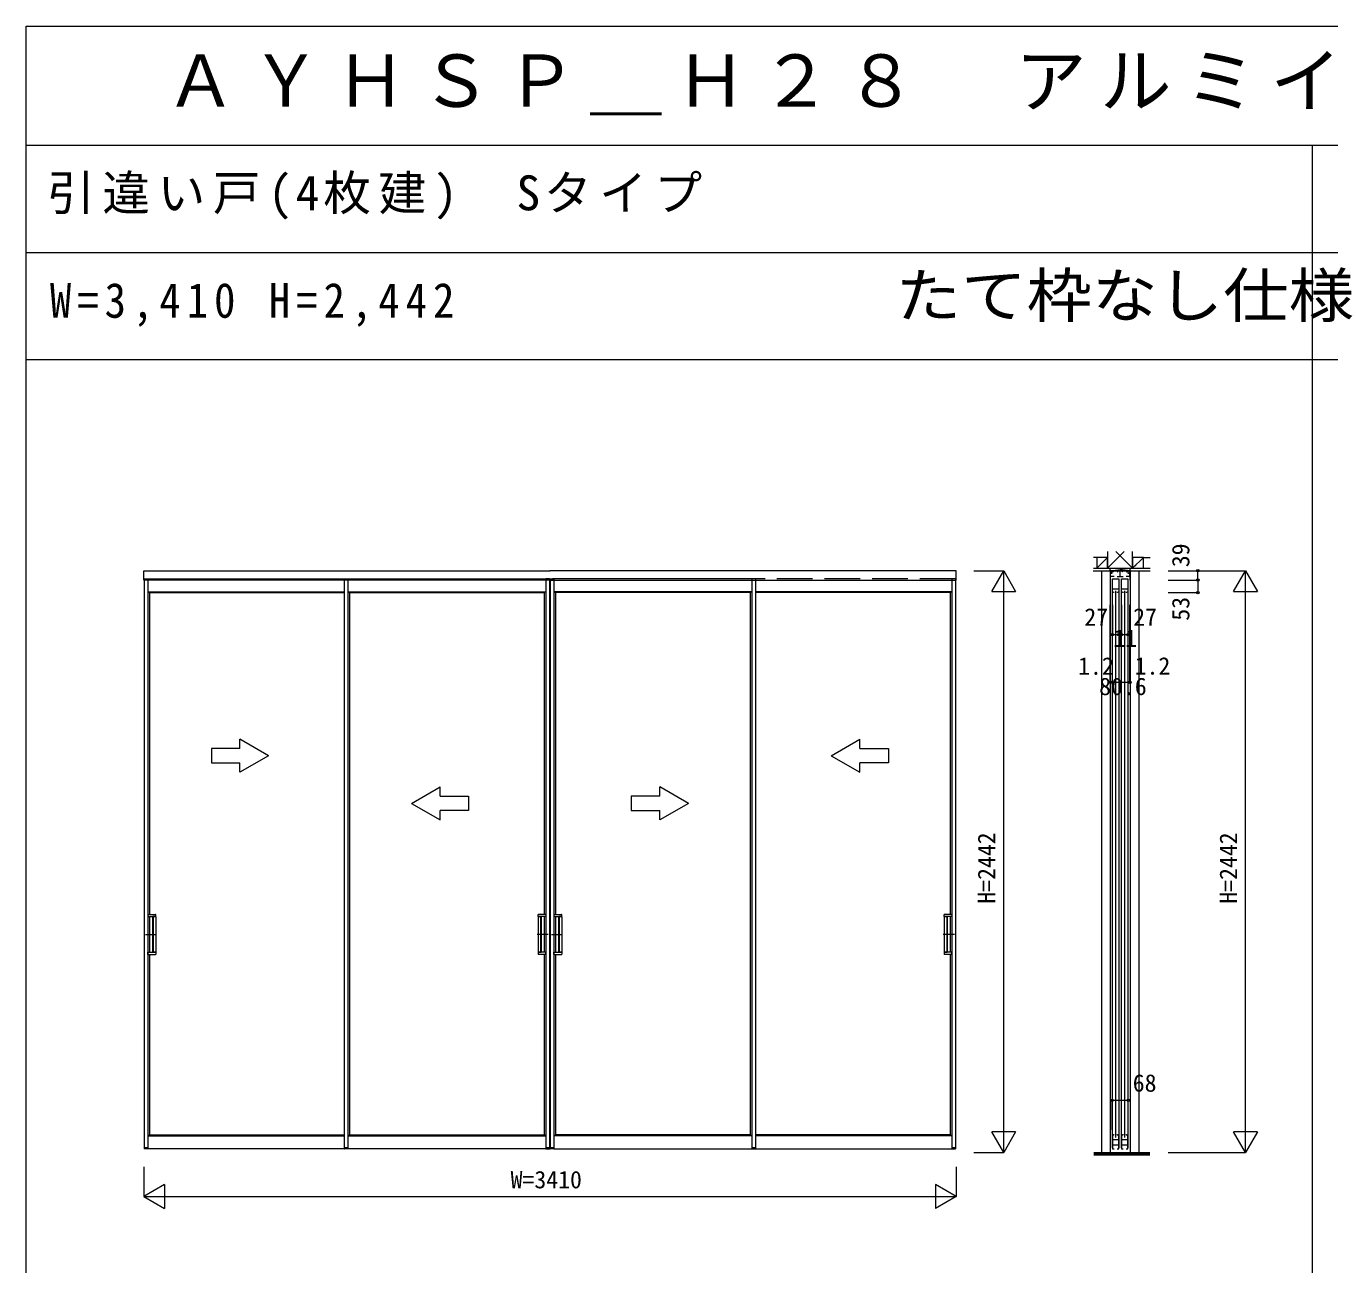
# Model space of a CAD drawing. Units: millimetres, scale not verified. Extents: x -21040 to 6475, y -14850 to 5150.
# Drawn here: x -21025 to -15551, y -51 to 5150 of the extents above; entities that cross this region are included whole.
import ezdxf
from ezdxf.enums import TextEntityAlignment as Align

# ---------------------------------------------------------------- set-up
doc = ezdxf.new("R2010")
doc.units = ezdxf.units.MM
doc.header["$LTSCALE"] = 50
doc.linetypes.add('CHAIN2', pattern=[12, 9, -1, 1, -1])
doc.linetypes.add('DASHED3', pattern=[4, 3, -1])
doc.layers.add('0-0_0', color=7, linetype='Continuous')
for name, color, linetype, lineweight in [('0-1_YKK_F1', 7, 'Continuous', 9), ('0-2_YKK_N1', 2, 'Continuous', 9), ('0-3_YKK_Z1', 7, 'Continuous', 9), ('0-4_YKK_A1', 4, 'Continuous', 9), ('0-6_YKK_C1', 4, 'Continuous', 9)]:
    doc.layers.add(name, color=color, linetype=linetype, lineweight=lineweight)
doc.styles.add('ＭＳ ゴシック', font='')
doc.styles.get('ＭＳ ゴシック').set_extended_font_data('MS Gothic')

msp = doc.modelspace()

# ---------------------------------------------------------------- linework, layer by layer
at = {"layer": '0-1_YKK_F1'}
for p, q in [((-21025, -14850), (-21025, 5150)), ((-21025, 5150), (6475, 5150)), ((-21025, 4650), (5975, 4650)), ((-15625, -14850), (-15625, 4650)), ((-21025, 4200), (5975, 4200)), ((-21025, 3750), (5975, 3750))]:
    msp.add_line(p, q, dxfattribs=at)
at = {"layer": '0-2_YKK_N1'}
for p, q in [((-17046, 2863.5), (-16921, 2863.5)), ((-16921, 421.5), (-16921, 2863.5)), ((-16231, 2863.5), (-15906, 2863.5)), ((-16106, 2824.5), (-16106, 2863.5)), ((-16231, 2824.5), (-16106, 2824.5)), ((-16106, 2824.5), (-16106, 2771.5)), ((-16971, 2776.9), (-16871, 2776.9)), ((-16231, 2771.5), (-16106, 2771.5)), ((-15956, 2776.9), (-15856, 2776.9)), ((-16473.69, 2395.5), (-16473.69, 2720.5)), ((-16472.49, 2395.5), (-16472.49, 2720.5)), ((-16464.69, 2720.5), (-16464.69, 2595)), ((-16437.69, 2720.5), (-16437.69, 2595)), ((-16426.69, 2720.5), (-16426.69, 2595)), ((-16399.69, 2720.5), (-16399.69, 2595)), ((-16391.89, 2395.5), (-16391.89, 2720.5)), ((-16390.69, 2395.5), (-16390.69, 2720.5)), ((-16464.69, 2595.5), (-16437.69, 2595.5)), ((-16437.69, 2595.5), (-16426.69, 2595.5)), ((-16426.69, 2595.5), (-16399.69, 2595.5)), ((-16472.49, 2395.5), (-16473.69, 2395.5)), ((-16472.49, 2395.5), (-16391.89, 2395.5)), ((-16391.89, 2395.5), (-16390.69, 2395.5)), ((-16466.19, 515.5), (-16466.19, 640.5)), ((-16398.19, 515.5), (-16398.19, 640.5)), ((-16398.19, 515.5), (-16398.19, 640.5)), ((-16871, 508.1), (-16971, 508.1)), ((-15856, 508.1), (-15956, 508.1)), ((-17046, 421.5), (-16921, 421.5)), ((-17121, 361.5), (-17121, 236.5)), ((-20444.4, 286.5), (-20444.4, 186.5)), ((-17121, 236.5), (-17207.6, 286.5)), ((-17207.6, 286.5), (-17207.6, 186.5)), ((-17121, 236.5), (-17207.6, 186.5))]:
    msp.add_line(p, q, dxfattribs=at)
for points in [[(-16971, 2776.9), (-16921, 2863.5), (-16871, 2776.9)], [(-16231, 421.5), (-15906, 421.5), (-15906, 2863.5)], [(-15956, 2776.9), (-15906, 2863.5), (-15856, 2776.9)], [(-16466.19, 515.5), (-16466.19, 640.5), (-16398.19, 640.5)], [(-16871, 508.1), (-16921, 421.5), (-16971, 508.1)], [(-15856, 508.1), (-15906, 421.5), (-15956, 508.1)], [(-20531, 361.5), (-20531, 236.5), (-20444.4, 186.5)], [(-20444.4, 286.5), (-20531, 236.5), (-17121, 236.5)]]:
    msp.add_lwpolyline(points, dxfattribs=at)
for centre in [(-16106, 2863.5), (-16106, 2824.5), (-16106, 2771.5), (-16464.69, 2595.5), (-16437.69, 2595.5), (-16426.69, 2595.5), (-16399.69, 2595.5), (-16473.69, 2395.5), (-16472.49, 2395.5), (-16391.89, 2395.5), (-16390.69, 2395.5), (-16466.19, 640.5), (-16398.19, 640.5)]:
    msp.add_circle(centre, 5, dxfattribs=at)
at = {"layer": '0-3_YKK_Z1'}
for p, q in [((-16529.69, 2919), (-16544.31, 2919)), ((-16529.69, 2874), (-16484.69, 2919)), ((-16529.69, 2919), (-16529.69, 2874)), ((-16484.69, 2919), (-16529.69, 2919)), ((-16414.69, 2944), (-16484.69, 2874)), ((-16484.69, 2944), (-16484.69, 2874)), ((-16484.69, 2874), (-16484.69, 2919)), ((-16449.69, 2944), (-16379.69, 2874)), ((-16379.69, 2874), (-16379.69, 2944)), ((-16379.69, 2874), (-16334.69, 2919)), ((-16379.69, 2919), (-16379.69, 2874)), ((-16334.69, 2919), (-16379.69, 2919)), ((-16334.69, 2919), (-16306.75, 2919)), ((-16334.69, 2874), (-16334.69, 2919)), ((-16545.18, 2863.5), (-16306, 2863.5)), ((-16544.31, 2874), (-16306.36, 2874)), ((-16529.69, 2874), (-16515.48, 2888.21)), ((-16529.69, 2874), (-16484.69, 2874)), ((-16510.19, 2863.5), (-16510.19, 421.5)), ((-16484.69, 2874), (-16379.69, 2874)), ((-16474.69, 2863.5), (-16474.69, 421.5)), ((-16473.69, 2863.5), (-16390.69, 2874)), ((-16473.69, 2863.5), (-16473.69, 2874)), ((-16390.69, 2863.5), (-16390.69, 2874)), ((-16389.69, 2863.5), (-16389.69, 421.5)), ((-16379.69, 2874), (-16365.27, 2888.42)), ((-16379.69, 2874), (-16334.69, 2874)), ((-16354.19, 2863.5), (-16354.19, 421.5)), ((-16542.82, 421.5), (-16307.75, 421.5)), ((-16542.82, 419.5), (-16307.75, 419.5)), ((-16542.82, 417.5), (-16307.75, 417.5)), ((-16542.82, 415.5), (-16307.75, 415.5)), ((-16542.82, 413.5), (-16307.75, 413.5)), ((-16542.82, 411.5), (-16307.75, 411.5)), ((-16307.75, 409.5), (-16542.82, 409.5))]:
    msp.add_line(p, q, dxfattribs=at)
at = {"layer": '0-4_YKK_A1'}
for p, q in [((-20531, 2863.5), (-18825.5, 2863.5)), ((-20531, 2824.5), (-20531, 2863.5)), ((-17121, 2863.5), (-18826.5, 2863.5)), ((-17121, 2824.5), (-17121, 2863.5)), ((-18825.5, 2824.5), (-20531, 2824.5)), ((-20529, 2829.5), (-20514, 2829.5)), ((-20529, 2829.5), (-20529, 440.5)), ((-20529, 2829.5), (-19689.25, 2829.5)), ((-20514, 2829.5), (-20514, 1179.5)), ((-19689.25, 2829.5), (-18837, 2829.5)), ((-19689.25, 2829.5), (-19674.25, 2829.5)), ((-19689.25, 2829.5), (-19689.25, 440.5)), ((-19674.25, 2829.5), (-19674.25, 440.5)), ((-18827.5, 2829.5), (-18842.5, 2829.5)), ((-18842.5, 2829.5), (-18842.5, 440.5)), ((-18827.5, 2829.5), (-18827.5, 440.5)), ((-18827.5, 2829.5), (-18824.5, 2829.5)), ((-18826.5, 2824.5), (-17121, 2824.5)), ((-18824.5, 2829.5), (-18824.5, 440.5)), ((-18824.5, 2829.5), (-18809.5, 2829.5)), ((-17962.75, 2829.5), (-18815, 2829.5)), ((-18809.5, 2829.5), (-18809.5, 440.5)), ((-17962.75, 2829.5), (-17977.75, 2829.5)), ((-17977.75, 2829.5), (-17977.75, 440.5)), ((-17962.75, 2829.5), (-17962.75, 440.5)), ((-17123, 2829.5), (-17138, 2829.5)), ((-17138, 2829.5), (-17138, 1179.5)), ((-17123, 2829.5), (-17123, 440.5)), ((-20514, 2775.25), (-19689.25, 2775.25)), ((-20514, 2774.27), (-20507, 2771.5)), ((-20507, 2771.5), (-20507, 1420.5)), ((-20507, 2771.5), (-19689.25, 2771.5)), ((-19674.25, 2775.25), (-18842.5, 2775.25)), ((-19674.25, 2774.27), (-19667.25, 2771.5)), ((-19667.25, 2771.5), (-18849.5, 2771.5)), ((-19667.25, 2771.5), (-19667.25, 494.5)), ((-18842.5, 2774.27), (-18849.5, 2771.5)), ((-18849.5, 2771.5), (-18849.5, 1420.5)), ((-17977.75, 2775.25), (-18809.5, 2775.25)), ((-18809.5, 2774.27), (-18802.5, 2771.5)), ((-17984.75, 2771.5), (-18802.5, 2771.5)), ((-18802.5, 2771.5), (-18802.5, 1420.5)), ((-17977.75, 2774.27), (-17984.75, 2771.5)), ((-17984.75, 2771.5), (-17984.75, 494.5)), ((-17138, 2775.25), (-17962.75, 2775.25)), ((-17145, 2771.5), (-17962.75, 2771.5)), ((-17138, 2774.27), (-17145, 2771.5)), ((-17145, 2771.5), (-17145, 1420.5)), ((-20127, 2116.86), (-20127, 2156.15)), ((-20007, 2086.86), (-20127, 2156.15)), ((-17645, 2086.86), (-17525, 2156.15)), ((-17525, 2116.86), (-17525, 2156.15)), ((-20007, 2086.86), (-20127, 2017.58)), ((-17645, 2086.86), (-17525, 2017.58)), ((-20247, 2056.86), (-20127, 2056.86)), ((-20127, 2017.58), (-20127, 2056.86)), ((-17405, 2056.86), (-17525, 2056.86)), ((-17525, 2017.58), (-17525, 2056.86)), ((-19407.25, 1886.86), (-19287.25, 1956.15)), ((-19287.25, 1916.86), (-19287.25, 1956.15)), ((-18364.75, 1916.86), (-18364.75, 1956.15)), ((-18244.75, 1886.86), (-18364.75, 1956.15)), ((-19407.25, 1886.86), (-19287.25, 1817.58)), ((-18244.75, 1886.86), (-18364.75, 1817.58)), ((-19167.25, 1856.86), (-19287.25, 1856.86)), ((-19287.25, 1817.58), (-19287.25, 1856.86)), ((-18484.75, 1856.86), (-18364.75, 1856.86)), ((-18364.75, 1817.58), (-18364.75, 1856.86)), ((-20514, 1420.5), (-20481.7, 1420.5)), ((-20513.7, 1420.5), (-20513.7, 1411.5)), ((-20513.7, 1411.5), (-20481.2, 1411.5)), ((-20506.7, 1411.5), (-20506.7, 1261.5)), ((-20493.7, 1411), (-20493.7, 1262)), ((-20481.2, 1411.5), (-20493.2, 1411.5)), ((-20491.7, 1411), (-20491.7, 1262)), ((-20482.7, 1411.5), (-20481.7, 1411.5)), ((-20480.7, 1412), (-20480.7, 1419.5)), ((-20480.7, 1411), (-20480.7, 1262)), ((-18875.8, 1412), (-18875.8, 1419.5)), ((-18875.8, 1411), (-18875.8, 1262)), ((-18842.8, 1411.5), (-18875.3, 1411.5)), ((-18875.3, 1411.5), (-18863.3, 1411.5)), ((-18842.5, 1420.5), (-18874.8, 1420.5)), ((-18873.8, 1411.5), (-18874.8, 1411.5)), ((-18864.8, 1411), (-18864.8, 1262)), ((-18862.8, 1411), (-18862.8, 1262)), ((-18849.8, 1411.5), (-18849.8, 1261.5)), ((-18842.8, 1420.5), (-18842.8, 1411.5)), ((-18809.5, 1420.5), (-18777.2, 1420.5)), ((-18809.2, 1420.5), (-18809.2, 1411.5)), ((-18809.2, 1411.5), (-18776.7, 1411.5)), ((-18802.2, 1411.5), (-18802.2, 1261.5)), ((-18789.2, 1411), (-18789.2, 1262)), ((-18776.7, 1411.5), (-18788.7, 1411.5)), ((-18787.2, 1411), (-18787.2, 1262)), ((-18778.2, 1411.5), (-18777.2, 1411.5)), ((-18776.2, 1412), (-18776.2, 1419.5)), ((-18776.2, 1411), (-18776.2, 1262)), ((-17171.3, 1412), (-17171.3, 1419.5)), ((-17171.3, 1411), (-17171.3, 1262)), ((-17170.8, 1411.5), (-17158.8, 1411.5)), ((-17138.3, 1411.5), (-17170.8, 1411.5)), ((-17138, 1420.5), (-17170.3, 1420.5)), ((-17169.3, 1411.5), (-17170.3, 1411.5)), ((-17160.3, 1411), (-17160.3, 1262)), ((-17158.3, 1411), (-17158.3, 1262)), ((-17145.3, 1411.5), (-17145.3, 1261.5)), ((-17138.3, 1420.5), (-17138.3, 1411.5)), ((-20513.7, 1261.5), (-20481.2, 1261.5)), ((-20513.7, 1252.5), (-20513.7, 1261.5)), ((-20481.2, 1261.5), (-20493.2, 1261.5)), ((-20480.7, 1261), (-20480.7, 1253.5)), ((-18875.8, 1261), (-18875.8, 1253.5)), ((-18842.8, 1261.5), (-18875.3, 1261.5)), ((-18875.3, 1261.5), (-18863.3, 1261.5)), ((-18842.8, 1252.5), (-18842.8, 1261.5)), ((-18809.2, 1261.5), (-18776.7, 1261.5)), ((-18809.2, 1252.5), (-18809.2, 1261.5)), ((-18776.7, 1261.5), (-18788.7, 1261.5)), ((-18776.2, 1261), (-18776.2, 1253.5)), ((-17171.3, 1261), (-17171.3, 1253.5)), ((-17170.8, 1261.5), (-17158.8, 1261.5)), ((-17138.3, 1261.5), (-17170.8, 1261.5)), ((-17138.3, 1252.5), (-17138.3, 1261.5)), ((-20514, 1252.5), (-20481.7, 1252.5)), ((-20507, 1252.5), (-20507, 494.5)), ((-18842.5, 1252.5), (-18874.8, 1252.5)), ((-18849.5, 1252.5), (-18849.5, 494.5)), ((-18809.5, 1252.5), (-18777.2, 1252.5)), ((-18802.5, 1252.5), (-18802.5, 494.5)), ((-17138, 1252.5), (-17170.3, 1252.5)), ((-17145, 1252.5), (-17145, 494.5)), ((-20514, 1179.5), (-20514, 440.5)), ((-17138, 1179.5), (-17138, 440.5)), ((-20514, 491.73), (-20507, 494.5)), ((-20507, 494.5), (-19689.25, 494.5)), ((-19674.25, 491.73), (-19667.25, 494.5)), ((-19667.25, 494.5), (-18849.5, 494.5)), ((-18842.5, 491.73), (-18849.5, 494.5)), ((-18809.5, 491.73), (-18802.5, 494.5)), ((-17984.75, 494.5), (-18802.5, 494.5)), ((-17977.75, 491.73), (-17984.75, 494.5)), ((-17145, 494.5), (-17962.75, 494.5)), ((-17138, 491.73), (-17145, 494.5)), ((-20529.2, 440.5), (-20529.2, 437)), ((-20514, 440.5), (-20529.2, 440.5)), ((-20529, 440.5), (-20514, 440.5)), ((-20514, 490.75), (-19689.25, 490.75)), ((-20514, 440.5), (-20514, 436.5)), ((-19689.45, 440.5), (-19689.45, 437)), ((-19674.25, 440.5), (-19689.45, 440.5)), ((-19689.25, 440.5), (-19674.25, 440.5)), ((-19674.25, 490.75), (-18842.5, 490.75)), ((-19674.25, 440.5), (-19674.25, 436.5)), ((-18827.5, 440.5), (-18842.5, 440.5)), ((-18842.5, 440.5), (-18842.5, 436.5)), ((-18842.5, 440.5), (-18827.3, 440.5)), ((-18827.3, 440.5), (-18827.3, 437)), ((-18824.7, 440.5), (-18824.7, 437)), ((-18809.5, 440.5), (-18824.7, 440.5)), ((-18824.5, 440.5), (-18809.5, 440.5)), ((-17977.75, 490.75), (-18809.5, 490.75)), ((-18809.5, 440.5), (-18809.5, 436.5)), ((-17962.75, 440.5), (-17977.75, 440.5)), ((-17977.75, 440.5), (-17977.75, 436.5)), ((-17977.75, 440.5), (-17962.55, 440.5)), ((-17138, 490.75), (-17962.75, 490.75)), ((-17962.55, 440.5), (-17962.55, 437)), ((-17138, 440.5), (-17138, 436.5)), ((-17138, 440.5), (-17122.8, 440.5)), ((-17123, 440.5), (-17138, 440.5)), ((-17122.8, 440.5), (-17122.8, 437)), ((-20514, 436.5), (-20528.7, 436.5)), ((-19679.75, 436.5), (-20519.5, 436.5)), ((-19674.25, 436.5), (-19688.95, 436.5)), ((-18842.5, 436.5), (-19674.25, 436.5)), ((-18842.5, 436.5), (-18827.8, 436.5)), ((-18827.8, 436.5), (-18824.2, 436.5)), ((-18809.5, 436.5), (-18824.2, 436.5)), ((-18809.5, 436.5), (-17977.75, 436.5)), ((-17977.75, 436.5), (-17963.05, 436.5)), ((-17972.25, 436.5), (-17132.5, 436.5)), ((-17138, 436.5), (-17123.3, 436.5))]:
    msp.add_line(p, q, dxfattribs=at)
at = {"layer": '0-4_YKK_A1', "linetype": 'DASHED3'}
msp.add_line((-17123, 2829.5), (-17962.75, 2829.5), dxfattribs=at)
at = {"layer": '0-4_YKK_A1', "linetype": 'CHAIN2'}
for p, q in [((-20523.9, 1336.5), (-20480.7, 1336.5)), ((-20497.2, 1336.5), (-20477.2, 1336.5)), ((-18859.3, 1336.5), (-18879.3, 1336.5)), ((-18832.6, 1336.5), (-18875.8, 1336.5)), ((-18819.4, 1336.5), (-18776.2, 1336.5)), ((-18792.7, 1336.5), (-18772.7, 1336.5)), ((-17154.8, 1336.5), (-17174.8, 1336.5)), ((-17128.1, 1336.5), (-17171.3, 1336.5))]:
    msp.add_line(p, q, dxfattribs=at)
at = {"layer": '0-4_YKK_A1'}
for points in [[(-20127, 2116.86), (-20247, 2116.86), (-20247, 2056.86)], [(-17525, 2116.86), (-17405, 2116.86), (-17405, 2056.86)], [(-19287.25, 1916.86), (-19167.25, 1916.86), (-19167.25, 1856.86)], [(-18364.75, 1916.86), (-18484.75, 1916.86), (-18484.75, 1856.86)]]:
    msp.add_lwpolyline(points, dxfattribs=at)
for centre, radius, start, end in [((-20493.2, 1411), 0.5, 90, 180), ((-20491.2, 1411), 0.5, 90, 180), ((-20481.7, 1419.5), 1, 0, 90), ((-20481.2, 1412), 0.5, 270, 0), ((-20481.2, 1411), 0.5, 0, 90), ((-18874.8, 1419.5), 1, 90, 180), ((-18875.3, 1412), 0.5, 180, 270), ((-18875.3, 1411), 0.5, 90, 180), ((-18865.3, 1411), 0.5, 0, 90), ((-18863.3, 1411), 0.5, 0, 90), ((-18788.7, 1411), 0.5, 90, 180), ((-18786.7, 1411), 0.5, 90, 180), ((-18777.2, 1419.5), 1, 0, 90), ((-18776.7, 1412), 0.5, 270, 0), ((-18776.7, 1411), 0.5, 0, 90), ((-17170.3, 1419.5), 1, 90, 180), ((-17170.8, 1412), 0.5, 180, 270), ((-17170.8, 1411), 0.5, 90, 180), ((-17160.8, 1411), 0.5, 0, 90), ((-17158.8, 1411), 0.5, 0, 90), ((-20493.2, 1262), 0.5, 180, 270), ((-20491.2, 1262), 0.5, 180, 270), ((-20481.2, 1262), 0.5, 270, 0), ((-20481.2, 1261), 0.5, 0, 90), ((-18875.3, 1262), 0.5, 180, 270), ((-18875.3, 1261), 0.5, 90, 180), ((-18865.3, 1262), 0.5, 270, 0), ((-18863.3, 1262), 0.5, 270, 0), ((-18788.7, 1262), 0.5, 180, 270), ((-18786.7, 1262), 0.5, 180, 270), ((-18776.7, 1262), 0.5, 270, 0), ((-18776.7, 1261), 0.5, 0, 90), ((-17170.8, 1262), 0.5, 180, 270), ((-17170.8, 1261), 0.5, 90, 180), ((-17160.8, 1262), 0.5, 270, 0), ((-17158.8, 1262), 0.5, 270, 0), ((-20481.7, 1253.5), 1, 270, 0), ((-18874.8, 1253.5), 1, 180, 270), ((-18777.2, 1253.5), 1, 270, 0), ((-17170.3, 1253.5), 1, 180, 270), ((-20528.7, 437), 0.5, 180, 270), ((-19688.95, 437), 0.5, 180, 270), ((-18827.8, 437), 0.5, 270, 0), ((-18824.2, 437), 0.5, 180, 270), ((-17963.05, 437), 0.5, 270, 0), ((-17123.3, 437), 0.5, 270, 0)]:
    msp.add_arc(centre, radius, start, end, dxfattribs=at)
at = {"layer": '0-6_YKK_C1'}
for p, q in [((-16473.69, 2863.5), (-16473.69, 2824.5)), ((-16390.69, 2863.5), (-16473.69, 2863.5)), ((-16472.19, 2853), (-16464.99, 2853)), ((-16472.19, 2839.7), (-16472.19, 2853)), ((-16471.69, 2862.2), (-16471.69, 2853)), ((-16464.99, 2853), (-16464.99, 2863.5)), ((-16460.59, 2858.2), (-16460.59, 2863.5)), ((-16458.59, 2858.2), (-16460.59, 2858.2)), ((-16443.79, 2858.2), (-16441.79, 2858.2)), ((-16441.79, 2858.2), (-16441.79, 2863.5)), ((-16432.19, 2839.7), (-16432.19, 2863.5)), ((-16422.59, 2858.2), (-16422.59, 2863.5)), ((-16420.59, 2858.2), (-16422.59, 2858.2)), ((-16405.79, 2858.2), (-16403.79, 2858.2)), ((-16403.79, 2858.2), (-16403.79, 2863.5)), ((-16399.39, 2863.5), (-16399.39, 2853)), ((-16399.39, 2853), (-16392.19, 2853)), ((-16392.69, 2862.2), (-16392.69, 2853)), ((-16392.19, 2853), (-16392.19, 2839.7)), ((-16390.69, 2824.5), (-16390.69, 2863.5)), ((-16457.39, 2839.7), (-16472.19, 2839.7)), ((-16466.19, 2829.5), (-16466.19, 440.5)), ((-16464.69, 2775.25), (-16464.69, 2829.5)), ((-16464.69, 2829.5), (-16437.69, 2829.5)), ((-16444.99, 2839.7), (-16419.39, 2839.7)), ((-16437.69, 2829.5), (-16437.69, 2775.25)), ((-16436.19, 440.5), (-16436.19, 2829.5)), ((-16428.19, 2829.5), (-16428.19, 440.5)), ((-16426.69, 2775.25), (-16426.69, 2829.5)), ((-16426.69, 2829.5), (-16399.69, 2829.5)), ((-16392.19, 2839.7), (-16406.99, 2839.7)), ((-16399.69, 2829.5), (-16399.69, 2775.25)), ((-16398.19, 440.5), (-16398.19, 2829.5)), ((-16464.69, 2788), (-16437.69, 2788)), ((-16458.19, 2771.5), (-16464.69, 2775.25)), ((-16456.69, 2771.5), (-16458.19, 2771.5)), ((-16451.19, 2779), (-16451.19, 484)), ((-16444.19, 2771.5), (-16445.69, 2771.5)), ((-16437.69, 2775.25), (-16444.19, 2771.5)), ((-16426.69, 2788), (-16399.69, 2788)), ((-16420.19, 2771.5), (-16426.69, 2775.25)), ((-16418.69, 2771.5), (-16420.19, 2771.5)), ((-16413.19, 2779), (-16413.19, 484)), ((-16406.19, 2771.5), (-16407.69, 2771.5)), ((-16399.69, 2775.25), (-16406.19, 2771.5)), ((-16444.19, 494.5), (-16445.69, 494.5)), ((-16437.69, 490.75), (-16444.19, 494.5)), ((-16406.19, 494.5), (-16407.69, 494.5)), ((-16399.69, 490.75), (-16406.19, 494.5)), ((-16464.69, 490.75), (-16464.69, 436.5)), ((-16464.69, 476.1), (-16437.69, 476.1)), ((-16464.69, 453.5), (-16437.69, 453.5)), ((-16437.69, 436.5), (-16437.69, 490.75)), ((-16426.69, 490.75), (-16426.69, 436.5)), ((-16426.69, 476.1), (-16399.69, 476.1)), ((-16426.69, 453.5), (-16399.69, 453.5)), ((-16399.69, 436.5), (-16399.69, 490.75)), ((-16464.69, 436.5), (-16457.69, 436.5)), ((-16444.69, 436.5), (-16437.69, 436.5)), ((-16426.69, 436.5), (-16419.69, 436.5)), ((-16406.69, 436.5), (-16399.69, 436.5))]:
    msp.add_line(p, q, dxfattribs=at)
for points in [[(-16456.69, 494.5), (-16458.19, 494.5), (-16464.69, 490.75)], [(-16418.69, 494.5), (-16420.19, 494.5), (-16426.69, 490.75)]]:
    msp.add_lwpolyline(points, dxfattribs=at)

# ---------------------------------------------------------------- texts
at = {"layer": '0-0_0', "color": 3, "style": 'ＭＳ ゴシック', "width": 1.1}
msp.add_text('たて枠なし仕様', height=183.3, dxfattribs=at).set_placement((-17374.95, 3872.59), align=Align.BOTTOM_LEFT)
at = {"layer": '0-0_0', "color": 3, "insert": (-20441.67, 4775), "char_height": 219.9, "attachment_point": 7, "style": 'ＭＳ ゴシック'}
msp.add_mtext('\\T1.19;ＡＹＨＳＰ＿Ｈ２８\\~\\~アルミインテリア建材\\~\\~［スクリーンパーティション］\\~\\~間仕切\\~\\~上吊り\\~\\~スライディングタイプ\\~\\~引違い戸（４枚建）\\~\\~呼称高２４\u3000１／２', dxfattribs=at)
at = {"layer": '0-0_0', "char_height": 146.6, "attachment_point": 7, "style": 'ＭＳ ゴシック'}
for s, insert in [('\\T1.16;引違い戸(4枚建)\\~\\~Sタイプ', (-20936.67, 4337.5)), ('\\T1.28;\\W0.9;W=3,410\\~H=2,442', (-20925, 3887.5))]:
    msp.add_mtext(s, dxfattribs=dict(at, insert=insert))
at = {"layer": '0-2_YKK_N1', "color": 4, "style": 'ＭＳ ゴシック'}
for s, p in [('39', (-16119.51, 2878.22)), ('53', (-16119.51, 2653.74)), ('H=2442', (-16934.51, 1465.62)), ('H=2442', (-15919.51, 1465.62))]:
    msp.add_text(s, height=73.31, rotation=90, dxfattribs=at).set_placement(p, align=Align.BOTTOM_LEFT)
for s, p in [('27', (-16582.36, 2610.47)), ('27', (-16377.37, 2610.47)), ('11', (-16461.17, 2521.63)), ('1.2', (-16608.63, 2404.87)), ('1.2', (-16371.1, 2405.27)), ('80.6', (-16520.16, 2319.27)), ('68', (-16379.18, 654.23)), ('W=3410', (-18990.88, 248.5))]:
    msp.add_text(s, height=73.31, dxfattribs=at).set_placement(p, align=Align.BOTTOM_LEFT)

doc.saveas('drawing.dxf')
